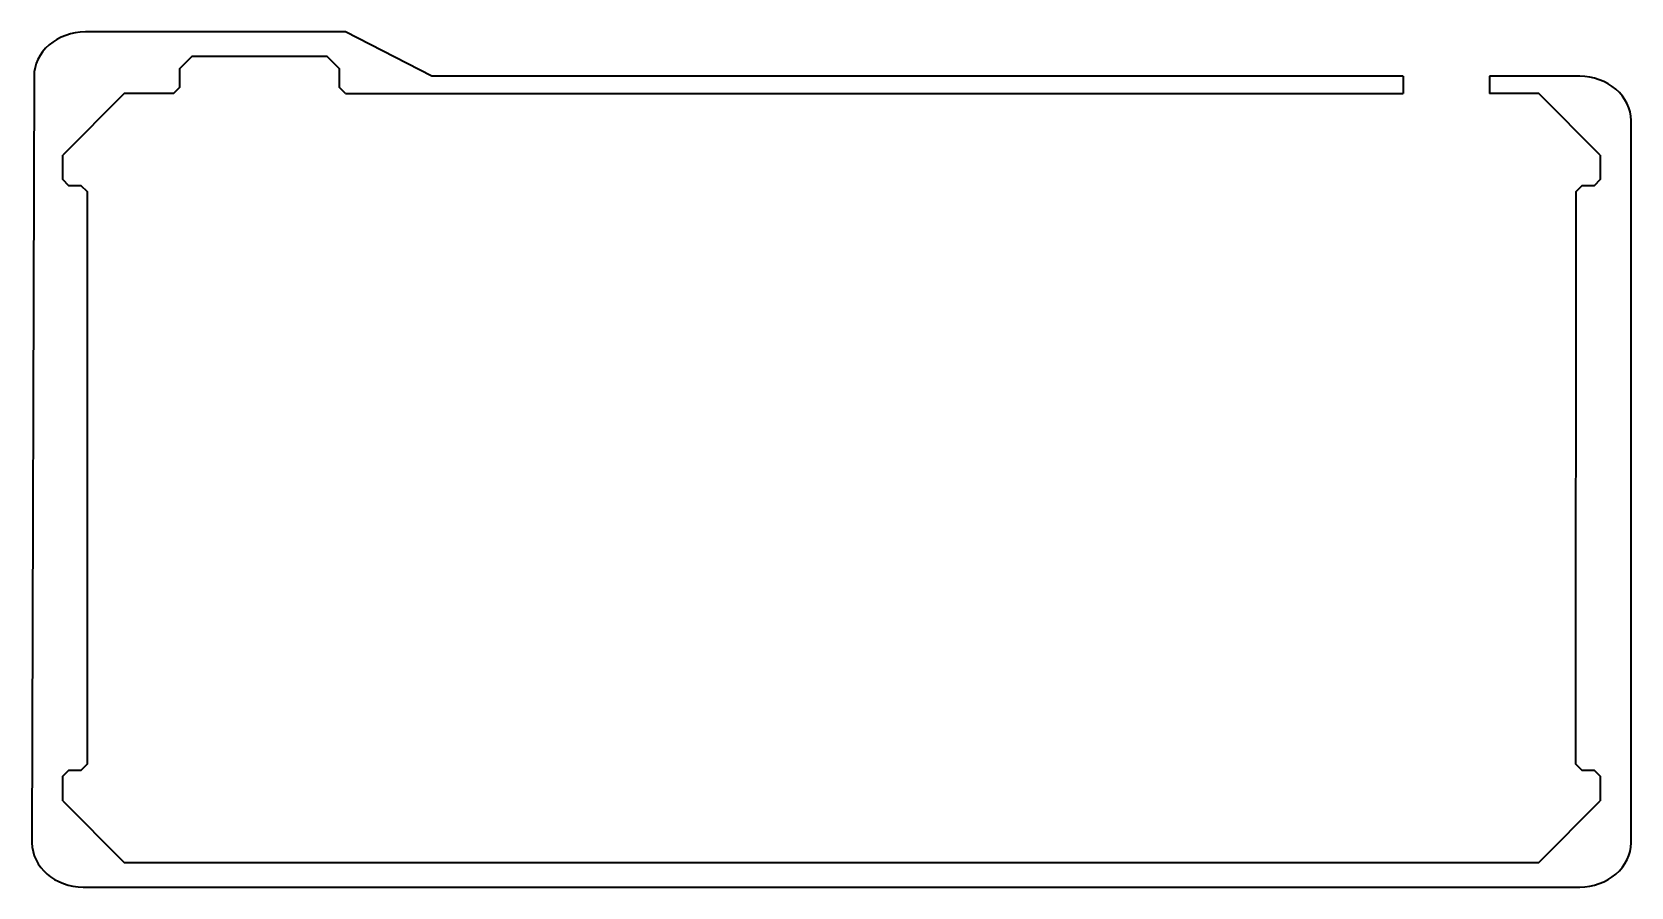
# Model space of a CAD drawing. Header units: millimetres. Extents: x -131 to 129, y -71 to 68.
import ezdxf

# ---------------------------------------------------------------- set-up
doc = ezdxf.new("R2010")
doc.units = ezdxf.units.MM
doc.header["$MEASUREMENT"] = 0
doc.layers.add('Layer 1', color=7, linetype='Continuous')

msp = doc.modelspace()

# ---------------------------------------------------------------- linework, layer by layer
at = {"layer": 'Layer 1', "color": 250, "lineweight": 35}
for points, knots in [([(92.3349, 60.7234), (92.3349, 60.7234), (-65.6153, 60.7234), (-65.6153, 60.7234), (-65.6153, 60.7234), (-79.6068, 67.9299), (-79.6068, 67.9299), (-79.6068, 67.9299), (-121.9249, 67.9299), (-121.9249, 67.9299), (-124.1391, 67.9299), (-126.2626, 67.1705), (-127.8282, 65.8191), (-129.3938, 64.4677), (-130.2735, 62.6346), (-130.2735, 60.7233), (-130.2735, 60.7233), (-130.6064, -63.8635), (-130.6064, -63.8635), (-130.6064, -67.8436), (-126.8686, -71.0701), (-122.2578, -71.0701), (-122.2578, -71.0701), (121.045, -71.0701), (121.045, -71.0701), (123.2592, -71.0701), (125.3827, -70.3108), (126.9483, -68.9593), (128.514, -67.6078), (129.3936, -65.7748), (129.3936, -63.8635), (129.3936, -63.8635), (129.3936, 53.5168), (129.3936, 53.5168), (129.3936, 55.4281), (128.5139, 57.2611), (126.9483, 58.6126), (125.3827, 59.964), (123.2592, 60.7234), (121.045, 60.7234), (121.045, 60.7234), (106.3933, 60.7234), (106.3933, 60.7234)], [0, 0, 0, 0, 0.07142857, 0.07142857, 0.07142857, 0.14285714, 0.14285714, 0.14285714, 0.21428571, 0.21428571, 0.21428571, 0.28571429, 0.28571429, 0.28571429, 0.35714286, 0.35714286, 0.35714286, 0.42857143, 0.42857143, 0.42857143, 0.5, 0.5, 0.5, 0.57142857, 0.57142857, 0.57142857, 0.64285714, 0.64285714, 0.64285714, 0.71428571, 0.71428571, 0.71428571, 0.78571429, 0.78571429, 0.78571429, 0.85714286, 0.85714286, 0.85714286, 0.92857143, 0.92857143, 0.92857143, 1, 1, 1, 1]), ([(-79.6059, 57.9299), (-79.6059, 57.9299), (-80.6061, 58.93), (-80.6061, 58.93), (-80.6061, 58.93), (-80.6061, 61.93), (-80.6061, 61.93), (-80.6061, 61.93), (-82.606, 63.9299), (-82.606, 63.9299), (-82.606, 63.9299), (-104.6062, 63.9299), (-104.6062, 63.9299), (-104.6062, 63.9299), (-106.6061, 61.93), (-106.6061, 61.93), (-106.6061, 61.93), (-106.6058, 58.93), (-106.6058, 58.93), (-106.6058, 58.93), (-107.6059, 57.9299), (-107.6059, 57.9299), (-107.6059, 57.9299), (-115.6059, 57.9299), (-115.6059, 57.9299)], [0, 0, 0, 0, 0.125, 0.125, 0.125, 0.25, 0.25, 0.25, 0.375, 0.375, 0.375, 0.5, 0.5, 0.5, 0.625, 0.625, 0.625, 0.75, 0.75, 0.75, 0.875, 0.875, 0.875, 1, 1, 1, 1]), ([(-125.6061, -57.0701), (-125.6061, -57.0701), (-125.6061, -53.0696), (-125.6061, -53.0696), (-125.6061, -53.0696), (-124.6052, -52.0712), (-124.6052, -52.0712), (-124.6052, -52.0712), (-122.6064, -52.0712), (-122.6064, -52.0712), (-122.6064, -52.0712), (-121.6059, -51.07), (-121.6059, -51.07), (-121.6059, -51.07), (-121.6056, 41.9293), (-121.6056, 41.9293), (-121.6056, 41.9293), (-122.6064, 42.9297), (-122.6064, 42.9297), (-122.6064, 42.9297), (-124.6052, 42.9297), (-124.6052, 42.9297), (-124.6052, 42.9297), (-125.6061, 43.9306), (-125.6061, 43.9306), (-125.6061, 43.9306), (-125.6061, 47.9311), (-125.6061, 47.9311)], [0, 0, 0, 0, 0.11111111, 0.11111111, 0.11111111, 0.22222222, 0.22222222, 0.22222222, 0.33333333, 0.33333333, 0.33333333, 0.44444444, 0.44444444, 0.44444444, 0.55555556, 0.55555556, 0.55555556, 0.66666667, 0.66666667, 0.66666667, 0.77777778, 0.77777778, 0.77777778, 0.88888889, 0.88888889, 0.88888889, 1, 1, 1, 1]), ([(124.3935, 47.93), (124.3935, 47.93), (124.3935, 43.9295), (124.3935, 43.9295), (124.3935, 43.9295), (123.3926, 42.9312), (123.3926, 42.9312), (123.3926, 42.9312), (121.3938, 42.9312), (121.3938, 42.9312), (121.3938, 42.9312), (120.3937, 41.93), (120.3937, 41.93), (120.3937, 41.93), (120.393, -51.069), (120.393, -51.069), (120.393, -51.069), (121.3938, -52.0698), (121.3938, -52.0698), (121.3938, -52.0698), (123.3926, -52.0698), (123.3926, -52.0698), (123.3926, -52.0698), (124.3935, -53.0706), (124.3935, -53.0706), (124.3935, -53.0706), (124.3935, -57.0711), (124.3935, -57.0711)], [0, 0, 0, 0, 0.11111111, 0.11111111, 0.11111111, 0.22222222, 0.22222222, 0.22222222, 0.33333333, 0.33333333, 0.33333333, 0.44444444, 0.44444444, 0.44444444, 0.55555556, 0.55555556, 0.55555556, 0.66666667, 0.66666667, 0.66666667, 0.77777778, 0.77777778, 0.77777778, 0.88888889, 0.88888889, 0.88888889, 1, 1, 1, 1])]:
    msp.add_open_spline(points, degree=3, knots=knots, dxfattribs=at)
for points in [[(92.3349, 60.7234), (92.3349, 60.7234), (92.3349, 57.9299), (92.3349, 57.9299)], [(106.3933, 60.7234), (106.3933, 60.7234), (106.3933, 57.9298), (106.3933, 57.9298)], [(-115.6062, 57.9284), (-115.6062, 57.9284), (-125.6061, 47.9311), (-125.6061, 47.9311)], [(-79.6067, 57.9284), (-79.6067, 57.9284), (92.3349, 57.9299), (92.3349, 57.9299)], [(114.3936, 57.9284), (114.3936, 57.9284), (106.3933, 57.9298), (106.3933, 57.9298)], [(124.3935, 47.9286), (124.3935, 47.9286), (114.3936, 57.9284), (114.3936, 57.9284)], [(-125.6061, -57.0701), (-125.6061, -57.0701), (-115.6062, -67.0699), (-115.6062, -67.0699)], [(114.3936, -67.0699), (114.3936, -67.0699), (124.3935, -57.0701), (124.3935, -57.0701)], [(-115.6062, -67.0699), (-115.6062, -67.0699), (114.3936, -67.0699), (114.3936, -67.0699)]]:
    msp.add_open_spline(points, degree=3, dxfattribs=at)

doc.saveas('drawing.dxf')
